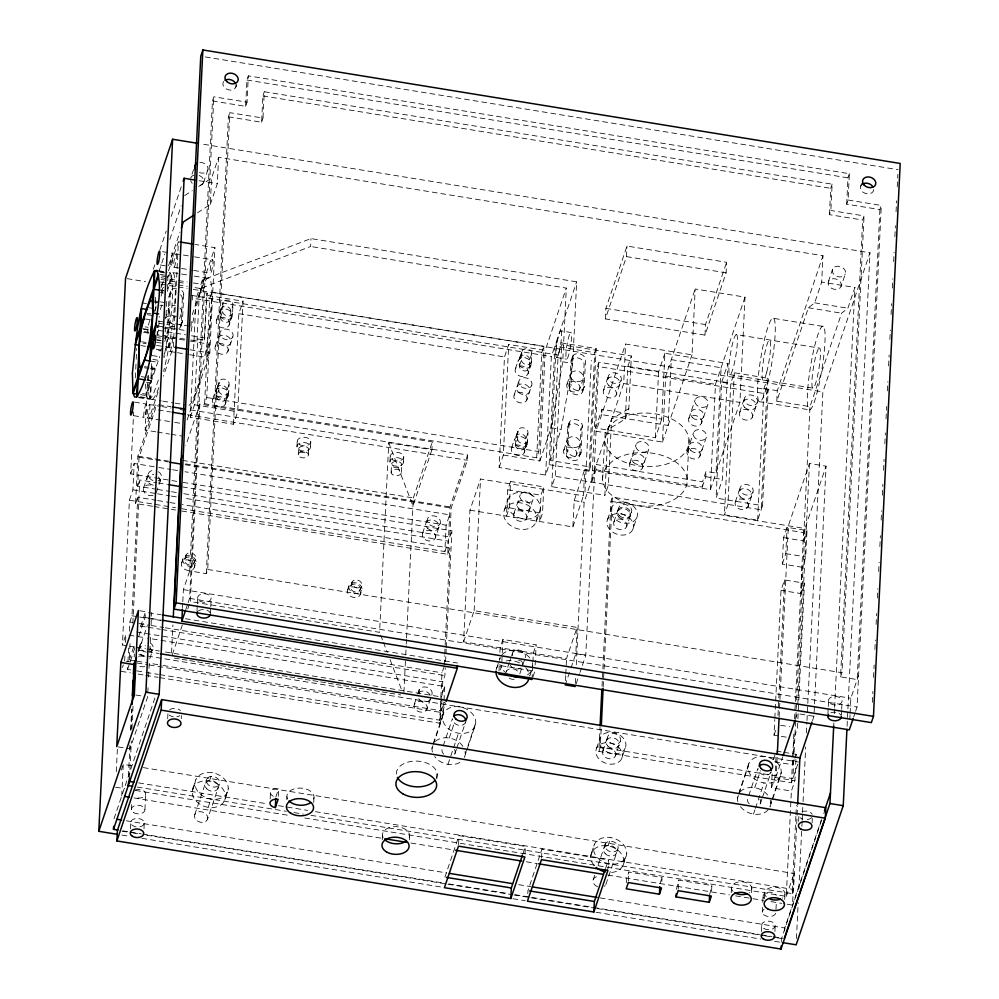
<?xml version="1.0" encoding="UTF-8"?>
<svg xmlns="http://www.w3.org/2000/svg" width="999" height="999" viewBox="0 0 999 999"><rect width="100%" height="100%" fill="white"/><g stroke="black" fill="none" stroke-linecap="round" stroke-linejoin="round"><path stroke-width="0.75" stroke-dasharray="5 3.75" d="M145.554 384.078L146.179 394.205L141.746 393.494M116.271 771.74L117.395 748.576M134.715 647.015L122.402 645.004L129.395 500.199L132.917 489.81L134.191 463.486L157.268 467.245M176.835 481.381L130.669 473.863L133.666 411.913M135.315 377.834L136.139 360.801M136.214 359.253L136.738 348.414M124.638 660.951L124.937 654.757M125.537 642.369L125.911 634.627L122.402 645.004M130.657 669.892L127.585 669.392L127.872 663.286M127.947 661.75L128.759 644.929M129.433 631.181L129.87 622.002L131.98 615.771L137.712 497.29L156.156 500.287M152.51 506.268L135.602 503.521L137.887 456.118L155.469 404.208L155.207 409.478L139.048 457.242L137.637 486.201L156.094 489.198M121.728 795.941L123.264 764.347L132.492 765.846M135.389 660.976L129.246 659.977L130.195 640.159M132.83 623.226L139.748 479.97L156.668 482.717M128.434 776.248L130.007 743.731M130.682 729.782L131.656 709.652M134.203 656.992L134.353 653.895M155.832 431.83L145.18 430.094L147.802 375.886M118.232 746.927L130.032 748.85L130.257 744.255M130.919 730.469L131.955 709.015M129.545 778.296L131.344 741.121M131.943 728.733L133.067 705.494M139.023 397.752L149.962 399.001L150.737 383.017L146.304 382.292M146.179 394.205L150.861 380.382L151.786 361.126M140.26 396.79L150.587 398.476L151.436 380.931L159.703 356.493M141.234 376.623L151.561 378.296L152.173 365.609L153.159 369.218L154.945 368.294L150.524 367.57M155.607 297.29L155.232 305.032L156.219 302.123M130.432 828.783L130.719 822.764M131.356 809.602L131.643 803.858M184.877 339.111L157.155 334.54L157.605 325.237M157.155 334.54L158.566 330.382L159.241 316.446M138.811 636.226L145.155 617.482L145.404 612.212L140.022 628.134M148.052 687.737L147.602 696.927L130.032 748.85M148.564 677.01L149.238 663.224L161.526 665.234M149.825 650.973L150.499 637.187M151.086 624.924L151.673 612.674M164.223 353.097L164.023 357.467L169.056 328.871L157.255 326.948M165.497 326.998L164.922 338.848C172.452 319.543 173.189 298.102 171.89 277.622L167.47 276.898M166.059 315.147L166.783 300.337M167.969 275.736L167.333 288.823L171.603 276.211L170.192 272.64L168.107 272.839M174.138 329.345A6.793 5.195 18.7 0 1 167.757 322.989L169.031 296.666L170.429 292.507A6.793 5.195 18.7 0 1 177.335 288.324M143.993 828.72L144.281 822.701M144.917 809.54L145.679 793.743M167.757 322.989L169.156 318.843L170.429 292.507M178.908 328.559A6.793 5.195 18.7 0 0 181.044 325.15L182.317 298.826L183.716 294.668A6.793 5.195 18.7 0 0 181.955 290.634M181.044 325.15L182.442 321.004L183.716 294.668M167.682 718.718L167.982 712.699A6.793 4.283 2.8 0 0 173.351 716.82M171.553 652.934L172.902 624.949M191.034 326.124L191.259 321.516M192.295 300.012L192.52 295.404M190.871 340.022L197.003 341.021L197.715 338.948L204.345 340.022L206.518 295.267L243.044 301.211L237.7 411.8L233.479 424.25L190.31 417.232L196.041 298.751L199.55 288.361L193.419 287.362M182.517 607.679L182.73 603.159M182.805 601.66L183.391 589.622L191.121 566.783M197.003 341.021L199.55 288.361M190.31 417.232L194.53 404.77L197.715 338.948M204.345 340.022L207.218 293.194L200.574 292.108L200.961 284.203L202.36 280.057L311.001 238.574L576.66 281.818L572.714 363.449L561.088 429.383L550.549 460.527L590.397 467.02L596.116 348.526L556.268 342.045L550.549 460.527M200.574 292.108L201.985 287.949L202.36 280.057M181.244 718.656L181.393 715.646M848.089 200.025L881.305 205.432L879.894 209.59L846.69 204.183L848.089 200.025L849.362 173.701L248.326 75.862L247.053 102.198L213.836 96.791L212.437 100.949L189.71 570.928L206.318 573.638L207.717 569.48L229.807 112.662L263.012 118.069L264.285 91.733L832.13 184.166L830.856 210.489L829.445 214.648L862.661 220.055L864.06 215.896L830.856 210.489M188.137 602.659L189.598 598.376L213.836 96.791M199.85 404.058L190.31 601.535L379.583 632.342L388.748 442.769L431.918 449.787L432.305 441.895L199.85 404.058L185.864 445.367M197.477 212.787L210.302 204.445L211.576 178.109L218.606 157.343L822.976 255.719L821.702 282.055L814.672 302.822L808.403 307.779L776.772 401.236L809.989 406.643L841.62 313.187L847.876 308.216L854.907 287.45L821.702 282.055M204.62 403.758L209.703 298.439L211.813 292.207L543.881 346.266L538.798 451.585L536.688 457.804L204.62 403.758L206.731 397.527L211.813 292.207M210.302 204.445L217.332 183.679L218.606 157.343M197.003 610.963L197.278 605.219M197.34 603.783L197.627 598.039M187.125 420.005L209.815 352.972L214.91 247.652L195.13 244.43M206.318 573.638L228.409 116.808L229.807 112.662M216.683 396.441L217.07 388.536L219.168 382.305A5.095 3.896 18.7 0 1 224.35 379.17A5.095 3.896 18.7 0 1 229.133 383.928L228.759 391.82L226.648 398.052A5.095 3.896 18.7 0 1 221.478 401.198A5.095 3.896 18.7 0 1 216.683 396.441L218.793 390.209L219.168 382.305M220.504 317.445L222.615 311.213L222.989 303.321A5.095 3.896 18.7 0 1 228.159 300.175A5.095 3.896 18.7 0 1 232.954 304.932L230.844 311.164L230.469 319.068A5.095 3.896 18.7 0 1 225.287 322.202A5.095 3.896 18.7 0 1 220.504 317.445L220.879 309.54L223.214 302.322M210.414 613.773L210.689 608.029M210.764 606.593L211.176 597.976M226.648 398.052L227.023 390.159L229.133 383.928M230.245 320.067L232.567 312.837L232.954 304.932M212.437 100.949L245.642 106.344L246.915 80.02L248.326 75.862M233.479 424.25L238.823 313.674L243.044 301.211M228.409 116.808L261.613 122.215L262.887 95.892L264.285 91.733M270.167 798.938L270.454 792.919M278.284 796.265L278.646 788.735A6.793 4.283 2.8 0 0 270.841 791.283A6.793 4.283 2.8 0 0 274.163 796.628M296.965 446.828L297.215 441.558M298.276 454.72L298.539 449.45M201.985 287.949L310.614 246.478L311.001 238.574M286.775 799.749L286.925 796.74M308.441 454.67L308.703 449.413M310.527 446.765L310.776 441.496M313.748 802.634L314.048 796.615M389.947 461.963L390.197 456.693M391.133 472.49L391.508 464.585M382.267 839.809L382.492 835.301M401.298 472.44L401.685 464.535M403.509 461.9L403.758 456.63M403.921 692.332L405.432 661.251M405.731 655.032L406.181 645.716M406.256 644.155L406.481 639.497M406.556 637.936L413.324 497.964L432.305 441.895M409.39 839.684L409.602 835.176M181.718 508.716L444.867 551.548L446.141 525.212L449.65 514.835L184.977 471.753M436.9 778.396L437.112 773.888M159.877 674.65L439.722 720.204L440.759 698.801M440.834 697.277L442.02 672.814L444.13 666.583M181.731 511.026L447.739 554.32L450.037 506.93L467.607 455.02L187.75 409.465M159.628 677.609L439.91 723.226L441.183 696.902L444.705 686.513L147.477 638.136M163.074 665.484L441.383 710.789L442.782 681.817L444.892 675.586L445.267 667.807M183.779 493.706L449.787 537.012L451.186 508.041L467.357 460.277L467.607 455.02M444.205 665.022L444.655 655.669M444.73 654.108L449.85 548.101L182.305 504.545M445.579 661.575L446.178 649.125M446.253 647.564L451.898 530.781L182.805 486.975M439.91 723.226L443.431 712.849L443.956 702.01M444.031 700.449L444.705 686.513M463.598 641.82L474.138 610.676L577.085 627.434L566.533 658.578L463.598 641.82L469.967 510.177L480.507 479.021L583.441 495.779L584.715 469.455L594.68 471.078L585.776 655.381L581.942 666.708M458.541 844.654L458.978 835.626L525.399 846.428L524.962 855.456M474.138 610.676L480.507 479.021M596.116 348.526L594.717 352.684L554.87 346.191L549.138 464.685L545.629 475.062L499.138 467.495L504.483 356.918L508.703 344.455L545.229 350.399L566.308 288.099L310.614 246.478M499.138 467.495L503.346 455.032L508.703 344.455M499.001 671.003L499.45 661.713M499.9 652.422L500.124 647.764L502.934 639.46L536.138 644.867L535.464 658.803M510.576 481.481L507.767 489.797L506.493 516.121L509.303 507.817L510.576 481.481L543.781 486.888L542.507 513.224L539.697 521.528L540.971 495.192L543.781 486.888M500.262 669.942L501.66 665.796L502.934 639.46M515.546 445.079L515.934 437.187L518.031 430.956A5.095 3.896 18.7 0 1 523.214 427.809A5.095 3.896 18.7 0 1 527.996 432.579L527.622 440.472L525.511 446.703A5.095 3.896 18.7 0 1 520.342 449.837A5.095 3.896 18.7 0 1 515.546 445.079L517.657 438.848L518.031 430.956M531.818 353.584L529.707 359.815L529.333 367.707A5.095 3.896 18.7 0 1 524.15 370.854A5.095 3.896 18.7 0 1 519.368 366.096L519.742 358.191L521.853 351.96A5.095 3.896 18.7 0 1 527.022 348.826A5.095 3.896 18.7 0 1 531.818 353.584L531.431 361.488L529.108 368.706M519.368 366.096L521.478 359.865L521.853 351.96M525.511 446.703L525.886 438.798L527.996 432.579M536.688 457.804L541.783 352.485L543.881 346.266M503.346 455.032L539.885 460.989L545.229 350.399M532.055 679.507L533.329 653.171L536.138 644.867M535.164 665.009L535.389 660.351M545.629 475.062L551.348 356.581L554.87 346.191M527.797 893.68L527.934 890.671L541.995 849.138L608.416 859.952L608.054 867.469M551.76 486.675L558.116 355.032L561.638 344.643L631.368 355.994L628.821 408.653L625.312 419.043L608.066 429.495L604.882 495.329L551.76 486.675L555.269 476.298L561.638 344.643M539.885 460.989L551.123 427.759L562.749 361.825L566.308 288.099M541.558 858.166L541.995 849.138M582.342 425.899L580.931 430.057L579.657 456.381A6.793 5.195 18.7 0 1 572.764 460.564A6.793 5.195 18.7 0 1 566.383 454.22L567.644 427.884L569.055 423.738A6.793 5.195 18.7 0 1 575.948 419.555A6.793 5.195 18.7 0 1 582.342 425.899L581.068 452.222L579.37 457.704M569.555 388.399L570.829 362.063A6.793 5.195 18.7 0 1 577.734 357.879A6.793 5.195 18.7 0 1 584.115 364.223L582.842 390.559A6.793 5.195 18.7 0 1 575.948 394.742A6.793 5.195 18.7 0 1 569.555 388.399L570.966 384.24L572.24 357.917A6.793 5.195 18.7 0 1 579.133 353.721A6.793 5.195 18.7 0 1 585.526 360.077L584.253 386.401L582.554 391.883M566.383 454.22L567.782 450.062L569.055 423.738M565.709 675.611L565.259 684.914L570.541 669.33M565.784 674.063L566.533 658.578M469.967 510.177L572.902 526.935L574.175 500.599L584.715 469.455M571.016 667.919L575.811 653.758L577.085 627.434M575.374 683.428L575.824 674.138M576.273 664.847L584.14 502.222L594.68 471.078M584.964 492.082L591.333 360.439M549.138 464.685L588.985 471.166L594.717 352.684M664.897 353.271L658.578 371.965L598.801 362.237L597.402 366.383L591.795 482.242L596.016 469.78L596.266 464.51L702.534 481.805L706.043 471.428L716.008 473.051L721.103 367.732L671.291 359.628L668.106 425.449L601.698 414.635L601.947 409.365L661.725 419.105L664.897 353.271L727.996 363.549L722.389 479.395L716.071 498.089L762.562 505.656L768.156 389.797L721.665 382.23L716.071 498.089M661.725 419.105L655.394 437.787L595.616 428.059L598.801 362.237M594.155 470.741L596.066 431.243L625.586 344.031L692.007 354.845L695.192 289.011L745.004 297.128L739.909 402.447L710.389 489.66L594.155 470.741L623.688 383.529L625.586 344.031M605.382 318.906L605.894 308.366L626.985 246.066L726.598 262.287L726.098 272.814L705.007 335.115L605.382 318.906L626.473 256.606L626.985 246.066M602.385 479.532L603.246 472.589L606.93 466.096L613.199 460.514A42.458 26.773 2.8 0 1 678.159 463.798A42.458 26.773 2.8 0 1 664.697 503.571A42.458 26.773 2.8 0 1 604.407 486.476L602.385 479.532L605.157 433.091L608.841 426.61L615.109 421.016A42.458 26.773 2.8 0 1 680.069 424.313A42.458 26.773 2.8 0 1 666.608 464.073A42.458 26.773 2.8 0 1 606.318 446.978L604.295 440.047M628.821 408.653L611.588 419.118L608.403 484.94L604.882 495.329M797.776 764.123L791.47 782.766L598.863 751.41L600.062 726.56M602.022 686.163L610.963 501.286L612.362 497.127L804.969 528.483L794.068 753.758M598.863 751.41L600.274 747.264L601.173 728.621M603.196 686.675L612.362 497.127M625.312 419.043L627.859 366.383L631.368 355.994M626.523 882.779L626.735 878.271L628.846 872.04L662.05 877.447L661.688 884.964M628.408 881.068L628.846 872.04M655.394 437.787L658.578 371.965M596.066 431.243L662.487 442.058L665.671 376.236L695.192 289.011M687.125 479.158L689.035 439.66M676.398 889.385L678.658 880.144L711.862 885.551L711.425 894.58M678.221 889.172L678.658 880.144M705.007 335.115L705.519 324.588L726.598 262.287M596.016 469.78L702.272 487.075L702.534 481.805M702.272 487.075L705.794 476.698L706.043 471.428M710.389 489.66L715.471 384.34L745.004 297.128M762.562 505.656L757.642 520.192L724.437 514.785L730.793 383.129L734.315 372.752L767.519 378.159L761.151 509.802L555.269 476.298M734.315 372.752L727.946 504.395L724.437 514.785M709.602 894.792L711.862 885.551M731.231 892.756L731.455 888.248M757.642 520.192L763.998 388.536L767.519 378.159M751.573 892.669L751.785 888.161M776.772 401.236L777.284 390.696L822.976 255.719M761.363 931.48L761.663 925.461M762.287 912.299L762.712 903.683M762.774 902.247L763.061 896.503M764.447 898.163L764.66 893.655M783.928 752.347L796.191 754.345L794.917 780.669L791.395 791.058L771.478 787.811L772.227 772.327M786.275 737.15L774.025 735.152L774.774 719.58M774.849 718.019L775.599 702.447M775.674 700.898L781.018 590.334L784.54 579.957L804.457 583.204L798.738 701.535M802.222 567.257L782.292 564.01L783.566 537.674L787.087 527.297L807.005 530.544L805.731 556.868L802.222 567.257L800.948 593.581L781.018 590.334M771.478 787.811L774.987 777.434L776.186 752.647M777.984 715.421L784.54 579.957M782.292 564.01L785.813 553.621L787.087 527.297M777.172 757.267L776.273 775.911L782.642 757.08M779.12 716.87L788.361 525.774L809.452 463.474L826.048 466.183L814.56 703.883M774.924 931.418L775.212 925.399M775.986 909.365L776.335 902.184M781.38 941.533L781.53 938.523L821.827 819.442M784.702 899.575L785.002 893.556M791.47 782.766L793.943 731.493M794.542 719.068L803.558 532.629L826.048 466.183M784.627 930.981L784.777 927.971L821.478 819.542M304.757 817.994L786.3 896.378L791.395 791.058M774.949 754.994L772.751 761.488L792.669 764.722L793.119 755.431M793.194 753.883L793.943 738.398L797.464 728.009L797.839 720.229M783.566 537.674L803.496 540.921L809.989 406.643M793.768 759.964L792.869 778.608L600.274 747.264M797.801 704.283L809.452 463.474M797.914 718.668L798.663 703.096M310.939 815.321L792.132 893.643L795.878 816.208M795.953 814.66L796.403 805.369M143.257 767.607L794.043 873.526L792.507 905.131L783.278 903.62M792.132 893.643L793.531 889.497L797.577 805.856M798.626 821.415L798.913 815.396A6.793 4.283 2.8 0 0 802.609 819.105M829.445 214.648L830.718 188.312L832.13 184.166M796.453 938.585L798.176 902.759M798.863 888.748L801.797 827.996M801.872 826.448L802.097 821.777M802.172 820.216L802.472 813.985M802.547 812.424L802.996 803.084M803.071 801.523L805.706 747.015M806.393 732.991L806.917 722.09M806.992 720.529L807.741 704.957M807.816 703.396L822.876 391.895L869.979 252.759L200.337 143.756M812.487 720.654L813.96 716.308L814.485 705.431M812.1 822.864L812.324 818.343M846.69 204.183L847.964 177.847L849.362 173.701M827.934 713.661L828.208 707.916M828.271 706.48L828.558 700.736M833.703 726.098L833.853 722.989M834.302 713.661L834.527 708.99M834.602 707.429L854.907 287.45M879.894 209.59L857.167 679.57L840.571 676.872L862.661 220.055M840.571 676.872L841.97 672.714L864.06 215.896M841.42 715.034L841.633 710.726M841.695 709.29L842.107 700.674M847.077 726.248L869.979 252.759M849.824 719.33L850.049 714.809M850.124 713.311L850.848 698.264L858.578 675.424M855.606 711.3L857.055 707.017L881.305 205.432M872.339 702.372L872.864 691.458M873.538 677.447L874.15 664.984M874.899 649.412L875.349 640.059M876.098 624.487L876.635 613.586M877.384 598.014L877.834 588.661M878.658 571.528L879.12 562.187M879.869 546.615L880.394 535.714M881.143 520.129L881.605 510.789M882.354 495.217L882.879 484.315M883.553 470.292L884.09 459.39M884.839 443.818L885.364 432.917M886.038 418.893L886.65 406.431M887.399 390.859L887.849 381.518M888.598 365.934L889.135 355.032M889.884 339.46L890.334 330.12M891.083 314.535L891.62 303.634M892.369 288.062L892.819 278.721M893.643 261.588L894.105 252.235M894.854 236.663L895.379 225.762M896.053 211.738L896.59 200.836M897.264 186.825L897.864 174.363M154.833 310.739L156.206 304.982M161.451 348.339L160.827 350.936L156.393 350.212M158.391 379.982L153.247 394.443L150.587 398.476M153.371 269.156L154.857 264.76M159.815 250.1L166.271 231.044M171.229 216.383L182.143 184.128M158.978 271.416L164.897 253.933M169.83 239.36L181.169 205.831M193.619 169.555L190.797 177.859A6.793 5.195 18.7 0 1 194.056 175.162M161.151 287.55L163.624 280.257M168.556 265.684L179.895 232.168M154.708 311.651L156.181 307.28M161.114 292.707L163.586 285.427M168.519 270.854L178.384 241.708L173.289 347.028L163.424 376.173M160.302 309.59L162.25 303.833M203.496 182.68L207.717 170.217M235.839 87.15L236.676 84.653M167.208 291.446L171.89 277.622M169.318 295.342L170.729 291.184M165.172 318.881L168.681 308.504M151.561 378.296L154.945 368.294M147.877 399.188L146.466 395.616L150.737 383.017M164.785 341.483L169.056 328.871M245.642 106.344L247.053 102.198M179.62 318.506L181.381 313.311M145.18 430.094L158.491 390.746M130.669 473.863L134.191 463.486M180.744 326.486L182.155 322.327M192.22 314.685L214.91 247.652M137.637 486.201L139.748 479.97M261.613 122.215L263.012 118.069M135.602 503.521L137.712 497.29M206.518 295.267L207.218 293.194M143.619 487.862L148.539 473.326M156.306 492.682L161.226 478.146M216.508 320.204L219.33 311.9M215.235 346.541L220.167 332.005M229.208 325.025A6.793 5.195 18.7 0 0 221.391 317.245A6.793 5.195 18.7 0 0 217.982 325.574A6.793 5.195 18.7 0 0 229.208 325.025L232.018 316.708A6.793 5.195 18.7 0 0 224.201 308.941A6.793 5.195 18.7 0 0 220.804 317.27A6.793 5.195 18.7 0 0 232.018 316.708M227.934 351.348A6.793 5.195 18.7 0 0 220.117 343.581A6.793 5.195 18.7 0 0 216.708 351.898A6.793 5.195 18.7 0 0 227.934 351.348L232.854 336.813A6.793 5.195 18.7 0 0 225.037 329.046A6.793 5.195 18.7 0 0 221.628 337.362A6.793 5.195 18.7 0 0 232.854 336.813M212.7 399.2L215.509 390.884M122.44 667.444L123.327 664.847M217.282 387.537L219.393 381.306M129.246 659.977L134.628 644.055M127.585 669.392L134.902 647.764M138.849 648.626L140.26 644.48M138.499 651.61L147.29 625.649M226.423 399.051L228.534 392.819M225.399 404.008A6.793 5.195 18.7 0 0 217.57 396.241A6.793 5.195 18.7 0 0 214.173 404.558A6.793 5.195 18.7 0 0 225.399 404.008L228.209 395.704A6.793 5.195 18.7 0 0 220.379 387.924A6.793 5.195 18.7 0 0 216.983 396.253A6.793 5.195 18.7 0 0 228.209 395.704M181.631 562.774L183.029 558.616M149.8 658.628L152.959 649.288M184.615 559.215L186.026 555.069M121.329 770.054L122.777 765.771M194.143 562.824A5.095 3.896 18.7 0 0 188.274 557.005A5.095 3.896 18.7 0 0 185.727 563.249A5.095 3.896 18.7 0 0 194.143 562.824L195.554 558.678A5.095 3.896 18.7 0 0 189.685 552.847A5.095 3.896 18.7 0 0 187.125 559.09A5.095 3.896 18.7 0 0 195.554 558.678M194.33 567.582A6.793 5.195 18.7 0 0 186.501 559.815A6.793 5.195 18.7 0 0 183.104 568.131A6.793 5.195 18.7 0 0 194.33 567.582L195.729 563.436A6.793 5.195 18.7 0 0 187.912 555.656A6.793 5.195 18.7 0 0 184.503 563.985A6.793 5.195 18.7 0 0 195.729 563.436M113.998 818.78L155.694 695.604M185.727 609.79L187.662 604.083M172.328 654.645L182.317 625.137M187.812 608.903L189.31 604.482M192.957 788.186L195.767 779.869M192.233 791.495L195.042 783.191M194.755 814.635L206.706 779.332M209.465 781.031L212.275 772.726M208.192 807.367L211.014 799.063M207.455 819.455A6.793 5.195 18.7 0 0 199.625 811.675A6.793 5.195 18.7 0 0 196.229 820.004A6.793 5.195 18.7 0 0 207.455 819.455L219.405 784.14A6.793 5.195 18.7 0 0 211.576 776.373A6.793 5.195 18.7 0 0 208.179 784.702A6.793 5.195 18.7 0 0 219.405 784.14M225.437 796.902L228.247 788.598M224.7 800.211A16.983 12.975 18.7 0 0 205.145 780.781A16.983 12.975 18.7 0 0 196.641 801.598A16.983 12.975 18.7 0 0 224.7 800.211L227.522 791.907A16.983 12.975 18.7 0 0 207.967 772.477A16.983 12.975 18.7 0 0 199.45 793.293A16.983 12.975 18.7 0 0 227.522 791.907M275.836 797.052L278.646 788.735M347.664 589.797L349.063 585.639M350.649 586.251L352.06 582.092M360.177 589.86A5.095 3.896 18.7 0 0 354.308 584.028A5.095 3.896 18.7 0 0 351.76 590.272A5.095 3.896 18.7 0 0 360.177 589.86L361.588 585.701A5.095 3.896 18.7 0 0 355.719 579.87A5.095 3.896 18.7 0 0 353.159 586.113A5.095 3.896 18.7 0 0 361.588 585.701M360.364 594.605A6.793 5.195 18.7 0 0 352.535 586.838A6.793 5.195 18.7 0 0 349.138 595.167A6.793 5.195 18.7 0 0 360.364 594.605L361.763 590.459A6.793 5.195 18.7 0 0 353.946 582.679A6.793 5.195 18.7 0 0 350.537 591.008A6.793 5.195 18.7 0 0 361.763 590.459M431.918 449.787L412.937 505.856L388.748 442.769M422.552 533.266L427.472 518.731M435.252 538.086A6.793 5.195 18.7 0 0 427.422 530.307A6.793 5.195 18.7 0 0 424.026 538.636A6.793 5.195 18.7 0 0 435.252 538.086L440.172 523.551A6.793 5.195 18.7 0 0 432.342 515.771A6.793 5.195 18.7 0 0 428.946 524.1A6.793 5.195 18.7 0 0 440.172 523.551M444.867 551.548L448.376 541.158L183.704 498.076M449.787 537.012L451.898 530.781M447.739 554.32L449.85 548.101M515.372 368.856L518.194 360.552M519.967 357.192L522.077 350.974M514.098 395.179L519.018 380.644M414.273 704.407L416.471 697.926M417.794 694.03L419.193 689.872M528.071 373.663A6.793 5.195 18.7 0 0 520.254 365.896A6.793 5.195 18.7 0 0 516.845 374.213A6.793 5.195 18.7 0 0 528.071 373.663L530.881 365.359A6.793 5.195 18.7 0 0 523.064 357.592A6.793 5.195 18.7 0 0 519.655 365.909A6.793 5.195 18.7 0 0 530.881 365.359M526.798 400A6.793 5.195 18.7 0 0 518.981 392.22A6.793 5.195 18.7 0 0 515.571 400.549A6.793 5.195 18.7 0 0 526.798 400L531.718 385.464A6.793 5.195 18.7 0 0 523.901 377.684A6.793 5.195 18.7 0 0 520.491 386.014A6.793 5.195 18.7 0 0 531.718 385.464M511.563 447.839L514.373 439.535M516.146 436.188L518.256 429.957M426.973 709.228A6.793 5.195 18.7 0 0 419.155 701.46A6.793 5.195 18.7 0 0 415.746 709.777A6.793 5.195 18.7 0 0 426.973 709.228L431.893 694.692M556.268 342.045L576.66 281.818M504.345 510.027L507.854 499.637M525.287 447.702L527.397 441.471M524.25 452.659A6.793 5.195 18.7 0 0 516.433 444.88A6.793 5.195 18.7 0 0 513.024 453.209A6.793 5.195 18.7 0 0 524.25 452.659L527.072 444.355A6.793 5.195 18.7 0 0 519.243 436.575A6.793 5.195 18.7 0 0 515.846 444.905A6.793 5.195 18.7 0 0 527.072 444.355M441.383 710.789L444.33 702.097M439.722 720.204L445.579 702.896M443.269 714.01L432.729 745.167A16.983 12.975 18.7 0 0 432.405 751.972M432.005 748.476L432.954 745.641M433.441 744.23L442.545 717.332M513.861 513.636L520.192 494.942M571.128 360.739L572.527 356.581M443.206 745.941L452.322 719.043M566.97 384.29L570.491 373.901M449.238 738.011L454.508 722.439M526.56 518.444A6.793 5.195 18.7 0 0 518.743 510.676A6.793 5.195 18.7 0 0 515.334 519.005A6.793 5.195 18.7 0 0 526.56 518.444L532.892 499.762A6.793 5.195 18.7 0 0 525.062 491.983A6.793 5.195 18.7 0 0 521.665 500.312A6.793 5.195 18.7 0 0 532.892 499.762M447.964 764.347L458.516 733.191M454.957 753.583L456.393 749.337M456.868 747.926L465.497 722.439A6.793 5.195 18.7 0 1 458.029 725.112A6.793 5.195 18.7 0 1 452.51 718.955M579.67 389.098A6.793 5.195 18.7 0 0 571.853 381.331A6.793 5.195 18.7 0 0 568.443 389.647A6.793 5.195 18.7 0 0 579.67 389.098L583.191 378.721A6.793 5.195 18.7 0 0 575.362 370.941A6.793 5.195 18.7 0 0 571.965 379.27A6.793 5.195 18.7 0 0 583.191 378.721M567.944 426.561L569.343 422.415M536.088 522.065A16.983 12.975 18.7 0 0 516.533 502.622A16.983 12.975 18.7 0 0 508.029 523.439A16.983 12.975 18.7 0 0 536.088 522.065L539.597 511.675A16.983 12.975 18.7 0 0 520.042 492.245A16.983 12.975 18.7 0 0 511.538 513.061A16.983 12.975 18.7 0 0 539.597 511.675M563.786 450.112L567.307 439.722M465.209 753.883L475.749 722.727M475.024 726.048A16.983 12.975 18.7 0 1 446.953 727.434A16.983 12.975 18.7 0 1 455.469 706.618A16.983 12.975 18.7 0 1 475.024 726.048L464.473 757.192A16.983 12.975 18.7 0 0 465.059 751.548M496.703 668.006L498.901 661.513M499.338 660.214L500.212 657.617A16.983 12.975 18.7 0 0 499.488 660.938M576.485 454.92A6.793 5.195 18.7 0 0 568.668 447.152A6.793 5.195 18.7 0 0 565.259 455.482A6.793 5.195 18.7 0 0 576.485 454.92L580.007 444.543A6.793 5.195 18.7 0 0 572.177 436.763A6.793 5.195 18.7 0 0 568.781 445.092A6.793 5.195 18.7 0 0 580.007 444.543M509.303 662.524L506.231 671.615A6.793 5.195 18.7 0 1 512.837 668.756A6.793 5.195 18.7 0 1 519.055 673.701M511.151 657.08L509.74 661.226A6.793 5.195 18.7 0 1 511.575 659.153M511.613 655.694L512.549 652.921M603.496 390.234L608.416 375.699M595.616 428.059L601.947 409.365M444.917 877.159L458.978 835.626M519.805 673.838L522.44 666.046M522.914 664.66L524.787 659.128M588.985 471.166L590.397 467.02M616.196 395.042A6.793 5.195 18.7 0 0 608.379 387.275A6.793 5.195 18.7 0 0 604.969 395.604A6.793 5.195 18.7 0 0 616.196 395.042L621.116 380.507A6.793 5.195 18.7 0 0 613.299 372.739A6.793 5.195 18.7 0 0 609.889 381.056A6.793 5.195 18.7 0 0 621.116 380.507M572.902 526.935L583.441 495.779M608.066 429.495L611.588 419.118M529.77 676.148L531.967 669.655A16.983 12.975 18.7 0 1 527.385 674.862M532.991 676.735L534.865 671.203L501.66 665.796M607.517 519.542L611.5 507.792M629.757 463.161L636.088 444.468M613.873 521.953L618.793 507.417M642.457 467.982A6.793 5.195 18.7 0 0 634.64 460.202A6.793 5.195 18.7 0 0 631.231 468.531A6.793 5.195 18.7 0 0 642.457 467.982L648.788 449.288A6.793 5.195 18.7 0 0 640.971 441.508A6.793 5.195 18.7 0 0 637.562 449.837A6.793 5.195 18.7 0 0 648.788 449.288M626.56 526.76A6.793 5.195 18.7 0 0 618.743 518.993A6.793 5.195 18.7 0 0 615.347 527.322A6.793 5.195 18.7 0 0 626.56 526.76L631.48 512.225A6.793 5.195 18.7 0 0 623.663 504.458A6.793 5.195 18.7 0 0 620.267 512.787A6.793 5.195 18.7 0 0 631.48 512.225M576.186 683.703L579.545 673.788M580.019 672.377L581.455 668.119M522.976 853.596L525.399 846.428M632.916 529.17A13.586 10.377 18.7 0 0 617.27 513.623A13.586 10.377 18.7 0 0 610.464 530.282A13.586 10.377 18.7 0 0 632.916 529.17L636.887 517.42A13.586 10.377 18.7 0 0 621.253 501.873A13.586 10.377 18.7 0 0 614.447 518.531A13.586 10.377 18.7 0 0 636.887 517.42M662.487 442.058L692.007 354.845M688.823 418.381L695.154 399.687M687.237 451.286L693.556 432.592M701.523 423.189A6.793 5.195 18.7 0 0 693.706 415.422A6.793 5.195 18.7 0 0 690.297 423.738A6.793 5.195 18.7 0 0 701.523 423.189L707.854 404.495A6.793 5.195 18.7 0 0 700.024 396.728A6.793 5.195 18.7 0 0 696.628 405.057A6.793 5.195 18.7 0 0 707.854 404.495M596.44 748.613L599.962 738.236M721.665 382.23L727.996 363.549M699.937 456.106A6.793 5.195 18.7 0 0 692.107 448.326A6.793 5.195 18.7 0 0 688.711 456.655A6.793 5.195 18.7 0 0 699.937 456.106L706.256 437.412A6.793 5.195 18.7 0 0 698.438 429.632A6.793 5.195 18.7 0 0 695.029 437.962A6.793 5.195 18.7 0 0 706.256 437.412M602.797 751.023L607.717 736.488M615.496 755.831A6.793 5.195 18.7 0 0 607.667 748.064A6.793 5.195 18.7 0 0 604.27 756.393A6.793 5.195 18.7 0 0 615.496 755.831L620.416 741.295A6.793 5.195 18.7 0 0 612.587 733.528A6.793 5.195 18.7 0 0 609.19 741.845A6.793 5.195 18.7 0 0 620.416 741.295M621.84 758.241A13.586 10.377 18.7 0 0 606.193 742.694A13.586 10.377 18.7 0 0 599.388 759.352A13.586 10.377 18.7 0 0 621.84 758.241L625.349 747.864A13.586 10.377 18.7 0 0 609.715 732.317A13.586 10.377 18.7 0 0 602.909 748.963A13.586 10.377 18.7 0 0 625.349 747.864M739.647 412.4L744.567 397.852M591.445 853.046L594.255 844.742M590.709 856.355L593.518 848.051M593.231 879.495L594.667 875.249M598.026 865.334L605.182 844.192M752.347 417.207A6.793 5.195 18.7 0 0 744.53 409.44A6.793 5.195 18.7 0 0 741.121 417.757A6.793 5.195 18.7 0 0 752.347 417.207L757.267 402.672A6.793 5.195 18.7 0 0 749.45 394.892A6.793 5.195 18.7 0 0 746.041 403.221A6.793 5.195 18.7 0 0 757.267 402.672M607.954 845.891L610.764 837.587M605.506 868.543L608.416 859.952M768.156 389.797L766.757 393.956L597.402 366.383M607.142 870.841L609.49 863.923M617.882 849.013A6.793 5.195 18.7 0 1 606.655 849.562A6.793 5.195 18.7 0 1 610.064 841.233A6.793 5.195 18.7 0 1 617.882 849.013L605.931 884.315A6.793 5.195 18.7 0 0 606.068 881.58M735.326 501.91L740.247 487.375M623.913 861.762L626.735 853.458M623.189 865.084L625.998 856.767A16.983 12.975 18.7 0 0 606.443 837.337A16.983 12.975 18.7 0 0 597.939 858.153A16.983 12.975 18.7 0 0 625.998 856.767M748.026 506.73A6.793 5.195 18.7 0 0 740.197 498.951A6.793 5.195 18.7 0 0 736.8 507.28A6.793 5.195 18.7 0 0 748.026 506.73L752.946 492.195A6.793 5.195 18.7 0 0 745.117 484.415A6.793 5.195 18.7 0 0 741.72 492.744A6.793 5.195 18.7 0 0 752.946 492.195M828.371 281.643L832.592 269.181M860.713 186.114L861.55 183.616M841.071 286.451A6.793 5.195 18.7 0 0 833.253 278.684A6.793 5.195 18.7 0 0 829.844 287A6.793 5.195 18.7 0 0 841.071 286.451L845.291 273.988A6.793 5.195 18.7 0 0 837.474 266.221A6.793 5.195 18.7 0 0 834.065 274.55A6.793 5.195 18.7 0 0 845.291 273.988M659.939 883.665L662.05 877.447M803.496 540.921L807.005 530.544M800.948 593.581L804.457 583.204M748.775 763.736L738.236 794.892A16.983 12.975 18.7 0 0 737.899 801.71M737.499 798.201L738.461 795.379M738.935 793.955L748.051 767.057M748.713 795.666L757.816 768.768M754.745 787.736L760.489 770.753M774.025 735.152L776.66 727.359M753.471 814.073L754.907 809.827M755.381 808.403L764.01 782.916M760.451 803.308L761.9 799.063M762.374 797.652L771.003 772.165A6.793 5.195 18.7 0 1 763.536 774.837A6.793 5.195 18.7 0 1 758.004 768.681M795.391 719.405L797.352 713.611L813.96 716.308M770.716 803.608L771.665 800.773M772.152 799.362L781.255 772.464M780.519 775.773A16.983 12.975 18.7 0 1 752.459 777.16A16.983 12.975 18.7 0 1 760.963 756.343A16.983 12.975 18.7 0 1 780.519 775.773L769.979 806.93A16.983 12.975 18.7 0 0 770.304 800.112M792.669 764.722L794.43 759.54M794.867 758.241L796.191 754.345M786.3 896.378L794.043 873.526M853.67 717.007L855.119 712.724M823.813 813.573L825.311 809.153M161.451 285.889L163.699 280.22M184.628 195.642L192.332 190.634M198.751 186.451L211.576 178.109M205.357 56.931L898.089 169.693M246.915 80.02L847.964 177.847M262.887 95.892L830.718 188.312M199.226 180.732L217.332 183.679M626.473 256.606L726.098 272.814M814.672 302.822L847.876 308.216M808.403 307.779L841.62 313.187M773.726 318.381A42.458 5.844 -80.8 0 1 767.132 385.077A42.458 5.844 -80.8 0 1 758.316 376.561A42.458 5.844 -80.8 0 1 773.726 318.381L823.538 326.486A42.458 5.844 -80.8 0 1 816.932 393.194A42.458 5.844 -80.8 0 1 808.129 384.665A42.458 5.844 -80.8 0 1 823.538 326.486M605.894 308.366L705.519 324.588M736.7 334.615A20.38 2.797 -80.8 0 1 733.541 366.633A20.38 2.797 -80.8 0 1 729.307 362.55A20.38 2.797 -80.8 0 1 736.7 334.615L819.717 348.139A20.38 2.797 -80.8 0 1 816.558 380.144A20.38 2.797 -80.8 0 1 812.324 376.061A20.38 2.797 -80.8 0 1 819.717 348.139M162.587 251.661L172.914 253.346A6.793 0.937 -80.8 0 1 171.865 264.011A6.793 0.937 -80.8 0 1 170.454 262.65A6.793 0.937 -80.8 0 1 172.914 253.346M176.236 253.883A6.793 0.937 -80.8 0 1 175.187 264.56A6.793 0.937 -80.8 0 1 173.776 263.187A6.793 0.937 -80.8 0 1 176.236 253.883L192.982 256.606M194.505 256.855L212.762 259.827A6.793 0.937 -80.8 0 1 211.713 270.504A6.793 0.937 -80.8 0 1 210.302 269.143A6.793 0.937 -80.8 0 1 212.762 259.827M160.24 264.985L167.62 266.184M173.888 267.208L179.982 268.194M181.493 268.444L192.158 270.18M193.669 270.429L210.414 273.152M561.126 330.881A13.586 1.873 -80.8 0 1 559.015 352.235A13.586 1.873 -80.8 0 1 556.193 349.5A13.586 1.873 -80.8 0 1 561.126 330.881L571.091 332.505A13.586 1.873 -80.8 0 1 568.98 353.846A13.586 1.873 -80.8 0 1 566.158 351.124A13.586 1.873 -80.8 0 1 571.091 332.505M172.939 272.627L188.149 275.1M194.243 276.086L209.465 278.571M158.379 270.717L167.233 272.165M159.253 271.391L165.16 272.352M160.102 272.153L164.535 272.877M159.803 274.288L167.17 275.487M168.656 275.724L171.603 276.211M161.563 275.936L165.984 276.661M161.114 277.722L187.163 281.968M193.294 282.967L200.961 284.203M161.076 279.445L186.95 283.654M159.703 281.88L176.561 284.615M178.097 284.865L187.288 286.363M729.657 374.588L812.674 388.099M127.073 278.634L145.542 281.643M160.939 284.141L187.113 288.411M193.269 289.41L822.876 391.895M160.727 289.935L163.686 290.409M161.301 290.484L164.261 290.971M191.059 295.279L558.116 355.032M627.859 366.383L730.793 383.129M763.998 388.536L777.284 390.696M160.602 292.57L163.549 293.044M196.041 298.751L551.348 356.581M556.431 357.53L566.396 359.153M665.671 376.236L715.471 384.34M562.749 361.825L572.714 363.449M238.823 313.674L504.483 356.918M154.57 300.936L159.003 301.648M160.477 301.885L164.91 302.61M154.258 302.098L158.691 302.822M759.053 401.635L808.865 409.74M159.99 305.257L162.937 305.744M141.958 302.872L146.378 303.596M623.688 383.529L739.909 402.447M148.501 307.667L155.881 308.866M146.666 313.162L151.099 313.886M147.29 314.697L151.723 315.422M145.429 318.981L150.424 319.792M158.304 321.079L188.749 326.036M159.266 323.326L165.172 324.288M166.646 324.525L169.605 325.012M157.879 326.011L163.961 326.998M165.484 327.247L177.66 329.233M179.183 329.483L186.801 330.719M145.13 326.835L148.077 327.31M158.566 330.382L185.552 334.777M191.558 335.751L205.057 337.949M142.944 328.671L148.851 329.633M143.519 329.22L147.952 329.945M144.293 331.543L148.726 332.267M143.569 332.33L148.102 333.067M157.03 335.676L168.843 337.6A6.793 0.937 -80.8 0 1 167.782 348.276A6.793 0.937 -80.8 0 1 166.371 346.903A6.793 0.937 -80.8 0 1 168.843 337.6M172.165 338.137A6.793 0.937 -80.8 0 1 171.104 348.813A6.793 0.937 -80.8 0 1 169.693 347.452A6.793 0.937 -80.8 0 1 172.165 338.137L184.34 340.122M190.422 341.109L208.691 344.081A6.793 0.937 -80.8 0 1 207.63 354.757A6.793 0.937 -80.8 0 1 206.231 353.396A6.793 0.937 -80.8 0 1 208.691 344.081M157.542 337.637L160.489 338.124M156.831 339.722L161.264 340.434M157.417 340.272L160.364 340.759M156.706 342.357L161.139 343.069M141.633 341.758L146.054 342.482M190.035 349.75L209.815 352.972M143.082 343.194L146.091 343.693M156.656 345.404L173.264 348.114M141.084 345.617L145.517 346.341M156.169 349.238L163.549 350.437M169.818 351.461L175.899 352.447M177.422 352.697L188.074 354.433M189.598 354.682L206.343 357.405M152.21 355.544L159.59 356.743M152.909 359.415L160.29 360.614M150.387 361.039L157.767 362.25M551.123 427.759L561.088 429.383M144.618 366.608L149.051 367.332M144.306 367.769L148.739 368.494M150.212 368.731L153.159 369.218M147.902 379.895L150.861 380.382M147.003 380.207L151.436 380.931M705.794 476.698L722.389 479.395M206.731 397.527L538.798 451.585M140.559 394.655L146.466 395.616M194.53 404.77L237.7 411.8M138.149 397.078L149.962 399.001M150.624 399.175L161.276 400.911M162.8 401.148L173.451 402.884M174.975 403.134L185.627 404.87M158.541 404.707L170.841 406.705M134.54 402.135L146.353 404.046A6.793 0.937 -80.8 0 1 145.292 414.722A6.793 0.937 -80.8 0 1 143.881 413.361A6.793 0.937 -80.8 0 1 146.353 404.046M149.675 404.595A6.793 0.937 -80.8 0 1 148.614 415.259A6.793 0.937 -80.8 0 1 147.203 413.898A6.793 0.937 -80.8 0 1 149.675 404.595L160.327 406.331M161.85 406.568L170.979 408.067M180.107 409.553L184.678 410.289M158.279 409.977L170.592 411.975M187.5 414.735L467.357 460.277M133.666 415.696L144.006 417.37M147.328 417.919L173.202 422.127M174.713 422.377L180.807 423.364M610.963 501.286L803.558 532.629M157.355 432.067L169.53 434.053M171.054 434.303L181.706 436.039M507.767 489.797L540.971 495.192M574.175 500.599L584.14 502.222M509.303 507.817L542.507 513.224M785.813 553.621L805.731 556.868M182.417 460.377L413.324 497.964M137.887 456.118L168.644 461.126M185.564 463.886L450.037 506.93M139.048 457.242L154.42 459.74M155.956 459.99L168.257 461.988M185.177 464.747L451.186 508.041M158.816 467.495L171.116 469.493M172.665 469.742L178.821 470.741M182.992 482.38L446.141 525.212M158.204 482.967L167.432 484.478M157.63 489.448L169.93 491.458M171.466 491.708L177.622 492.707M132.917 489.81L155.994 493.568M157.542 493.818L169.855 495.829M171.391 496.078L177.547 497.077M157.705 500.536L168.456 502.297M170.005 502.547L180.769 504.295M129.395 500.199L175.562 507.704M154.058 506.518L175.574 510.027M207.717 569.48L841.97 672.714M183.391 589.622L850.848 698.264M575.811 653.758L585.776 655.381M189.598 598.376L857.055 707.017M139.872 610.751L147.253 611.95M148.489 612.712L160.789 614.71M185.389 618.718L457.554 663.024M145.155 617.482L149.763 618.231M151.299 618.481L160.527 619.979M131.98 615.771L138.137 616.77M139.673 617.02L161.201 620.529M780.594 725.274L789.797 726.76M129.87 622.002L132.942 622.502M139.098 623.501L149.862 625.262M151.398 625.511L163.699 627.509M165.235 627.759L442.02 672.814M140.434 626.036L146.591 627.035M148.127 627.285L160.427 629.283M161.963 629.545L444.892 675.586M136.788 632.017L442.782 681.817M128.996 635.127L145.941 637.886M776.26 751.098L782.392 752.097M136.264 647.265L145.504 648.776M147.04 649.025L159.365 651.023M165.522 652.022L441.183 696.902M138.836 650.237L158.816 653.496M174.4 658.104L180.557 659.103M182.105 659.352L188.262 660.351M189.798 660.601L195.954 661.613M197.49 661.862L203.659 662.861M205.195 663.111L211.351 664.11M212.887 664.36L219.043 665.371M220.592 665.621L226.748 666.62M228.284 666.87L234.44 667.869M235.976 668.119L242.133 669.13M243.681 669.38L249.837 670.379M251.373 670.629L257.53 671.628M259.066 671.877L265.235 672.889M266.77 673.139L272.927 674.138M274.463 674.387L280.619 675.386M282.168 675.636L288.324 676.648M289.86 676.897L296.016 677.896M297.552 678.146L303.708 679.145M305.257 679.395L311.413 680.406M312.949 680.656L319.106 681.655M320.642 681.905L326.81 682.904M328.346 683.154L334.503 684.165M336.039 684.415L342.195 685.414M343.743 685.664L349.9 686.663M351.436 686.912L357.592 687.924M359.128 688.174L365.284 689.173M366.833 689.422L372.989 690.421M374.525 690.671L380.681 691.683M382.217 691.932L388.386 692.931M389.922 693.181L400.699 694.929M138.973 654.645L798.488 762M136.925 661.226L147.69 662.974M126.186 661.201L130.807 661.962M136.963 662.961L147.74 664.722M149.288 664.972L443.431 712.849M136.801 670.891L144.493 672.152M146.029 672.402L158.329 674.4M774.987 777.434L794.917 780.669M121.129 671.34L130.37 672.839M138.062 674.1L144.231 675.099M145.767 675.349L158.092 677.359M135.802 695.004L144.655 696.453M138.624 782.891L267.757 803.908M278.521 805.669L307.729 810.414M315.422 811.675L793.531 889.497M137.213 787.05L286.338 811.313M294.031 812.574L303.246 814.073M115.522 787.187L124.763 788.698M135.527 790.446L290.909 815.733M134.041 797.951L383.279 838.511M410.964 843.019L454.046 850.037M526.348 861.8L537.125 863.561M607.892 875.074L729.432 894.854M735.589 895.866L763.273 900.374M770.966 901.622L781.742 903.371M126.311 820.791L446.316 872.876M518.618 884.652L530.931 886.65M600.162 897.914L784.777 927.971M122.715 830.818L128.871 831.817M130.407 832.067L141.184 833.828M142.72 834.078L442.719 882.904M448.876 883.915L508.878 893.68M515.034 894.679L591.957 907.204M593.493 907.454L759.652 934.49M761.188 934.752L771.965 936.5M773.501 936.75L782.729 938.248M122.003 831.168L131.219 832.666M132.755 832.916L140.447 834.165M146.591 835.164L446.378 883.965M447.914 884.215L512.487 894.729M514.023 894.979L529.395 897.477M530.931 897.726L595.504 908.241M597.04 908.491L763.074 935.514M764.61 935.763L775.374 937.512M776.91 937.761L781.53 938.523M121.89 835.064L128.047 836.076M141.908 838.323L443.631 887.437M512.899 898.713L525.212 900.723M596.028 912.249L760.739 939.06M774.6 941.308L780.756 942.307M380.681 635.202L382.879 640.946M383.429 642.382L387.275 652.409M390.035 659.59L402.122 691.133M235.964 84.428A6.793 5.195 18.7 0 1 228.371 89.823A6.793 5.195 18.7 0 1 223.863 81.169M873.7 189.598A6.793 5.195 18.7 0 1 865.097 193.331A6.793 5.195 18.7 0 1 861.438 184.952M198.589 610.789A6.793 4.283 2.8 0 1 210.09 612.662M830.868 712.799A6.793 4.283 2.8 0 1 837.649 712.774M839.11 713.448A6.793 4.283 2.8 0 1 841.021 715.359M454.483 749.487A6.793 5.195 18.7 0 1 453.121 755.669M443.731 754.145A6.793 5.195 18.7 0 1 442.982 747.614M759.989 799.212A6.793 5.195 18.7 0 1 758.628 805.394M749.225 803.87A6.793 5.195 18.7 0 1 749.587 796.415M459.89 762.399A16.983 12.975 18.7 0 1 434.64 756.518M435.364 741.42A16.983 12.975 18.7 0 1 463.299 746.94M768.169 809.827A16.983 12.975 18.7 0 1 740.134 806.243M740.047 791.982A16.983 12.975 18.7 0 1 768.805 796.665M594.193 865.459A16.983 12.975 18.7 0 1 599.138 846.44A16.983 12.975 18.7 0 1 622.814 856.33A16.983 12.975 18.7 0 1 611.001 872.477M605.207 885.476A6.793 5.195 18.7 0 1 604.095 886.388M597.614 886.712A6.793 5.195 18.7 0 1 593.031 880.144A6.793 5.195 18.7 0 1 599.837 876.635M496.091 670.179A16.983 12.975 18.7 0 1 498.513 665.097M506.131 660.951A16.983 12.975 18.7 0 1 520.179 663.236M525.699 667.632A16.983 12.975 18.7 0 1 529.17 675.574M514.048 679.382A6.793 5.195 18.7 0 1 509.04 678.046M507.242 673.688A16.983 12.975 18.7 0 1 499.887 664.435M502.035 654.72A16.983 12.975 18.7 0 1 530.057 658.304M532.292 662.837A16.983 12.975 18.7 0 1 532.692 666.345M520.604 668.131A6.793 5.195 18.7 0 1 510.214 665.334M520.966 660.676A6.793 5.195 18.7 0 1 522.727 664.722M179.907 307.954A6.793 5.195 18.7 0 1 179.545 315.397M176.511 316.271A6.793 5.195 18.7 0 1 168.419 310.527A6.793 5.195 18.7 0 1 175.287 305.644M174.625 326.398A6.793 5.195 18.7 0 1 166.646 324.25M165.896 317.719A6.793 5.195 18.7 0 1 175.062 317.27M158.354 476.935A6.793 5.195 18.7 0 1 157.992 484.378M153.222 485.152A6.793 5.195 18.7 0 1 146.841 478.808A6.793 5.195 18.7 0 1 153.734 474.625M150.075 648.076A6.793 5.195 18.7 0 1 149.713 655.519M144.942 656.306A6.793 5.195 18.7 0 1 138.724 651.348M138.561 649.949A6.793 5.195 18.7 0 1 145.454 645.766M430.494 698.85A6.793 5.195 18.7 0 1 424.75 701.798A6.793 5.195 18.7 0 1 418.256 698.139M418.519 692.869A6.793 5.195 18.7 0 1 425.262 691.358A6.793 5.195 18.7 0 1 430.619 696.116M153.059 495.379A6.793 5.195 18.7 0 1 143.319 489.198A6.793 5.195 18.7 0 1 153.509 486.251M144.793 666.52A6.793 5.195 18.7 0 1 138.149 665.434M138.586 656.318A6.793 5.195 18.7 0 1 145.23 657.392M775.711 913.348A6.793 4.283 2.8 0 1 765.996 915.996A6.793 4.283 2.8 0 1 764.023 909.252M764.148 898.638A6.793 4.283 2.8 0 1 766.907 892.519A6.793 4.283 2.8 0 1 776.285 895.329M135.202 790.072A6.793 4.283 2.8 0 1 144.256 791.283A6.793 4.283 2.8 0 1 143.544 797.04A6.793 4.283 2.8 0 1 134.365 796.827M199.9 162.437A6.793 5.195 18.7 0 1 208.004 168.893A6.793 5.195 18.7 0 1 199.4 172.615M199.113 175.462A6.793 5.195 18.7 0 1 203.796 181.343A6.793 5.195 18.7 0 1 198.626 185.639M192.27 183.229A6.793 5.195 18.7 0 1 190.672 180.582M148.639 332.617A6.793 0.937 -80.8 0 1 147.952 329.108A6.793 0.937 -80.8 0 1 149.862 320.292M179.808 715.684A6.793 4.283 2.8 0 1 176.86 716.807M169.705 709.665A6.793 4.283 2.8 0 1 180.444 710.501M136.101 826.885A6.793 4.283 2.8 0 1 131.743 820.304A6.793 4.283 2.8 0 1 142.845 820.241A6.793 4.283 2.8 0 1 139.61 826.872M811.737 817.494A6.793 4.283 2.8 0 1 806.056 819.655M801.985 811.663A6.793 4.283 2.8 0 1 812.15 814.222M287.575 798.963A13.586 8.566 2.8 0 1 301.536 788.161A13.586 8.566 2.8 0 1 312.587 800.911M733.091 891.458A10.19 6.431 2.8 0 1 735.351 882.954A10.19 6.431 2.8 0 1 749.063 884.028A10.19 6.431 2.8 0 1 749.2 892.719M766.295 896.865A10.19 6.431 2.8 0 1 768.556 888.361A10.19 6.431 2.8 0 1 782.267 889.435A10.19 6.431 2.8 0 1 782.404 898.126M396.441 774.063A20.38 12.85 2.8 0 1 421.004 761.513A20.38 12.85 2.8 0 1 434.94 780.331M383.141 837.524A13.586 8.566 2.8 0 1 397.103 826.722A13.586 8.566 2.8 0 1 408.141 839.472M150.15 642.856A6.793 5.195 18.7 0 1 149.713 651.985M146.353 652.147A6.793 5.195 18.7 0 1 139.985 646.49A6.793 5.195 18.7 0 1 145.13 641.52M158.429 471.715A6.793 5.195 18.7 0 1 157.979 480.844M152.922 480.544A6.793 5.195 18.7 0 1 148.327 473.976A6.793 5.195 18.7 0 1 155.132 470.467M419.667 693.98A6.793 5.195 18.7 0 1 425.799 687.012A6.793 5.195 18.7 0 1 431.168 695.853M581.068 452.222A6.793 5.195 18.7 0 1 574.175 456.418A6.793 5.195 18.7 0 1 567.782 450.062M182.442 321.004A6.793 5.195 18.7 0 1 178.908 325.025M173.838 324.725A6.793 5.195 18.7 0 1 169.156 318.843M169.031 296.666A6.793 5.195 18.7 0 1 175.924 292.482M180.544 294.78A6.793 5.195 18.7 0 1 182.317 298.826M584.253 386.401A6.793 5.195 18.7 0 1 577.347 390.584A6.793 5.195 18.7 0 1 570.966 384.24M567.644 427.884A6.793 5.195 18.7 0 1 574.55 423.701A6.793 5.195 18.7 0 1 580.931 430.057M527.622 440.472A5.095 3.896 18.7 0 1 522.44 443.606A5.095 3.896 18.7 0 1 517.657 438.848M228.759 391.82A5.095 3.896 18.7 0 1 223.589 394.967A5.095 3.896 18.7 0 1 218.793 390.209M531.431 361.488A5.095 3.896 18.7 0 1 526.261 364.623A5.095 3.896 18.7 0 1 521.478 359.865M232.567 312.837A5.095 3.896 18.7 0 1 227.397 315.971A5.095 3.896 18.7 0 1 222.615 311.213M519.742 358.191A5.095 3.896 18.7 0 1 524.925 355.057A5.095 3.896 18.7 0 1 529.707 359.815M515.934 437.187A5.095 3.896 18.7 0 1 521.103 434.041A5.095 3.896 18.7 0 1 525.886 438.798M217.07 388.536A5.095 3.896 18.7 0 1 222.24 385.402A5.095 3.896 18.7 0 1 227.023 390.159M220.879 309.54A5.095 3.896 18.7 0 1 226.061 306.406A5.095 3.896 18.7 0 1 230.844 311.164M167.57 277.36A64.535 8.879 -80.8 0 1 175.2 295.155A64.535 8.879 -80.8 0 1 163.599 371.303M158.779 387.587A64.535 8.879 -80.8 0 1 148.426 375.349M161.101 296.154A64.535 8.879 -80.8 0 1 163.761 287.175M191.109 331.381A64.535 8.879 -80.8 0 1 209.703 278.833A64.535 8.879 -80.8 0 1 205.869 350.312A64.535 8.879 -80.8 0 1 187.15 405.119M520.379 660.701A6.793 5.195 18.7 0 1 518.643 660.601M512.425 655.644A6.793 5.195 18.7 0 1 519.155 650.062A6.793 5.195 18.7 0 1 525.249 657.742M399.612 470.167L398.526 469.667A5.095 3.209 2.8 0 0 391.121 472.202A5.095 3.209 2.8 0 0 398.214 475.474A5.095 3.209 2.8 0 0 399.612 470.167M199.862 601.061A6.793 4.283 2.8 0 0 211.039 599.088A6.793 4.283 2.8 0 0 202.298 593.868A6.793 4.283 2.8 0 0 199.862 601.061M830.793 703.758A6.793 4.283 2.8 0 0 841.97 701.785A6.793 4.283 2.8 0 0 833.228 696.565A6.793 4.283 2.8 0 0 830.793 703.758M206.768 788.848A6.793 5.195 18.7 0 0 217.994 788.298A6.793 5.195 18.7 0 0 210.177 780.531A6.793 5.195 18.7 0 0 206.768 788.848M605.257 853.708A6.793 5.195 18.7 0 0 616.47 853.158A6.793 5.195 18.7 0 0 608.653 845.391A6.793 5.195 18.7 0 0 605.257 853.708M607.779 746.003A6.793 5.195 18.7 0 0 619.005 745.454A6.793 5.195 18.7 0 0 611.188 737.674A6.793 5.195 18.7 0 0 607.779 746.003M619.318 515.571A6.793 5.195 18.7 0 0 630.544 515.009A6.793 5.195 18.7 0 0 622.727 507.242A6.793 5.195 18.7 0 0 619.318 515.571M518.856 508.616A6.793 5.195 18.7 0 0 530.082 508.066A6.793 5.195 18.7 0 0 522.252 500.287A6.793 5.195 18.7 0 0 518.856 508.616M740.309 496.903A6.793 5.195 18.7 0 0 751.535 496.341A6.793 5.195 18.7 0 0 743.718 488.573A6.793 5.195 18.7 0 0 740.309 496.903M744.642 407.38A6.793 5.195 18.7 0 0 755.868 406.83A6.793 5.195 18.7 0 0 748.039 399.051A6.793 5.195 18.7 0 0 744.642 407.38M608.491 385.214A6.793 5.195 18.7 0 0 619.717 384.665A6.793 5.195 18.7 0 0 611.888 376.885A6.793 5.195 18.7 0 0 608.491 385.214M427.535 528.259A6.793 5.195 18.7 0 0 438.761 527.697A6.793 5.195 18.7 0 0 430.944 519.93A6.793 5.195 18.7 0 0 427.535 528.259M133.604 812.624A6.793 4.283 2.8 0 0 144.78 810.651A6.793 4.283 2.8 0 0 136.039 805.431A6.793 4.283 2.8 0 0 133.604 812.624M763.898 928.483A6.793 4.283 2.8 0 0 775.074 926.51A6.793 4.283 2.8 0 0 766.333 921.29A6.793 4.283 2.8 0 0 763.898 928.483M392.445 459.727A6.793 4.283 2.8 0 0 403.621 457.742A6.793 4.283 2.8 0 0 394.88 452.522A6.793 4.283 2.8 0 0 392.445 459.727M299.463 444.592A6.793 4.283 2.8 0 0 310.639 442.607A6.793 4.283 2.8 0 0 301.898 437.387A6.793 4.283 2.8 0 0 299.463 444.592M392.182 464.985A6.793 4.283 2.8 0 0 403.371 463.012A6.793 4.283 2.8 0 0 394.617 457.792A6.793 4.283 2.8 0 0 392.182 464.985M299.2 449.85A6.793 4.283 2.8 0 0 310.389 447.877A6.793 4.283 2.8 0 0 301.636 442.657A6.793 4.283 2.8 0 0 299.2 449.85M219.53 343.594A6.793 5.195 18.7 0 0 230.757 343.044A6.793 5.195 18.7 0 0 222.927 335.264A6.793 5.195 18.7 0 0 219.53 343.594M518.394 392.245A6.793 5.195 18.7 0 0 529.607 391.695A6.793 5.195 18.7 0 0 521.79 383.916A6.793 5.195 18.7 0 0 518.394 392.245M692.407 417.507A6.793 5.195 18.7 0 0 703.633 416.958A6.793 5.195 18.7 0 0 695.804 409.19A6.793 5.195 18.7 0 0 692.407 417.507M690.809 450.424A6.793 5.195 18.7 0 0 702.035 449.875A6.793 5.195 18.7 0 0 694.218 442.095A6.793 5.195 18.7 0 0 690.809 450.424M633.341 462.3A6.793 5.195 18.7 0 0 644.567 461.75A6.793 5.195 18.7 0 0 636.75 453.971A6.793 5.195 18.7 0 0 633.341 462.3M766.745 372.04A20.38 2.797 -80.8 0 0 769.917 340.022A20.38 2.797 -80.8 0 0 762.512 367.957A20.38 2.797 -80.8 0 0 766.745 372.04M393.194 466.858A5.095 3.209 2.8 0 0 401.573 465.372A5.095 3.209 2.8 0 0 395.017 461.463A5.095 3.209 2.8 0 0 393.194 466.858M300.212 451.723A5.095 3.209 2.8 0 0 308.604 450.237A5.095 3.209 2.8 0 0 302.035 446.328A5.095 3.209 2.8 0 0 300.212 451.723M299.962 456.993A5.095 3.209 2.8 0 0 308.341 455.507A5.095 3.209 2.8 0 0 301.785 451.598A5.095 3.209 2.8 0 0 299.962 456.993M618.856 516.933A6.793 5.195 18.7 0 0 630.082 516.383A6.793 5.195 18.7 0 0 622.252 508.603A6.793 5.195 18.7 0 0 618.856 516.933"/><path stroke-width="1.5" d="M152.785 312.987L152.472 302.597L151.623 300.449L150.374 300.562C141.508 320.904 137.038 345.03 139.885 367.058L141.134 366.933C149.613 350.487 150.886 331.156 152.785 312.987L158.679 313.948M117.27 834.315L98.801 831.305L125.537 278.384L172.627 139.248L197.253 143.257M120.829 662.424L116.746 746.69L134.328 694.767L138.399 610.514L120.829 662.424L134.103 664.597L136.551 657.379M118.107 830.069L113.486 829.32L113.636 826.31M136.676 396.828L137.45 380.844L133.179 393.456L137.612 394.18M140.772 312.2L139.997 328.184L135.727 340.796M137.3 396.316L138.149 378.771L150.799 341.396L149.962 358.928M138.898 363.449L138.274 376.136L141.671 366.133M139.96 341.433L140.572 328.746L144.081 318.356M116.871 840.946L117.383 830.419L161.663 699.587L825.811 807.691L825.299 818.218L781.018 949.05L116.871 840.946L161.164 710.114L161.663 699.587M132.33 695.716L133.079 680.219M133.379 674.025L133.903 663.186M132.18 704.42L134.103 664.597M132.605 786.3L127.984 785.539L129.545 778.296M133.441 697.752L135.24 660.589M151.548 326.061L150.936 338.761L147.54 348.763M152.61 304.058L153.222 291.371L149.838 301.373M154.196 271.191L153.346 288.736L140.697 326.111L141.546 308.566L147.452 309.528M150.737 355.294L151.511 339.31L155.769 326.71M158.604 275.449L153.921 289.285L151.636 336.688L156.319 322.852M98.801 831.305L145.891 692.17L172.627 139.248M113.486 829.32L159.178 694.33L184.128 178.272L194.693 179.995M173.277 617.17L180.869 460.127L182.367 455.694M174.013 609.103L200.749 56.181L202.859 49.95L900.199 163.461L873.463 716.383L871.353 722.614L174.013 609.103L176.124 602.872L202.859 49.95M853.183 718.443L849.325 729.857L181.855 621.216L182.442 609.178M275.324 807.579L278.134 799.275A6.793 4.283 2.8 0 0 270.092 802.347A6.793 4.283 2.8 0 0 275.324 807.579L275.761 798.551M446.066 701.46L457.305 668.281L457.43 665.659M510.826 898.501L524.887 856.967L458.466 846.153L444.418 887.686L510.826 898.501L511.338 887.961L522.489 855.032M600.137 724.999L601.873 689.273M601.323 725.511L603.121 688.224M593.843 912.012L607.904 870.479L541.483 859.664L527.435 901.198L593.843 912.012L594.355 901.473L605.019 869.967M659.44 894.205L661.538 887.974L628.334 882.567L626.223 888.798L659.44 894.205L659.802 886.675M676.036 896.902L678.146 890.671L711.35 896.078L709.24 902.309L676.036 896.902L676.186 893.893M709.24 902.309L709.54 896.29M777.322 754.158L779.045 718.418M781.018 949.05L781.156 946.041M797.652 804.307L799.899 757.841L160.364 653.746M784.265 938.498L829.957 803.521L833.703 726.098M782.292 942.556L796.141 944.817L843.243 805.681L846.927 729.357M183.142 181.206L184.128 178.272M158.317 274.051L154.058 286.651L154.833 270.667L157.78 271.154M181.381 227.797L183.354 221.965L193.619 215.285M132.892 392.045L137.575 378.221L139.872 330.819L135.19 344.655L139.61 345.379M181.855 621.216L185.24 611.226M783.129 755.619L794.904 720.853M799.737 758.328L812 722.102M824.475 810.689L830.469 792.981M179.907 241.958L192.083 243.931M153.921 289.285L159.828 290.247M151.511 339.31L154.458 339.797M174.813 347.277L186.988 349.25M144.48 360.077L150.387 361.039M138.149 378.771L145.529 379.97M172.377 406.955L184.678 408.966M172.128 412.225L184.428 414.223M169.793 462.237L180.557 463.998M168.968 484.727L179.733 486.476M176.124 602.872L873.463 716.383M162.325 614.972L182.317 618.219M498.851 674.1L532.055 679.507M565.259 684.914L575.224 686.538M162.063 620.229L457.305 668.281M145.891 692.17L159.178 694.33M829.957 803.521L843.243 805.681M161.164 710.114L825.299 818.218M129.395 781.393L134.003 782.142M124.813 796.44L129.42 797.19M384.815 838.76L406.356 842.269M455.581 850.286L521.74 861.051M538.661 863.81L603.271 874.325M117.07 819.292L121.691 820.042M449.388 873.376L512.462 883.64M532.467 886.9L597.077 897.414M446.428 877.397L511.338 887.961M529.445 890.908L594.355 901.473M224.975 80.257A6.793 5.195 18.7 0 1 235.364 83.042M862.537 184.028A6.793 5.195 18.7 0 1 872.939 186.825M210.277 614.885A6.793 4.283 2.8 0 1 201.373 617.782A6.793 4.283 2.8 0 1 197.59 611.688M841.345 716.47A6.793 4.283 2.8 0 1 833.166 720.654A6.793 4.283 2.8 0 1 828.521 714.385M453.521 716.458A6.793 5.195 18.7 0 1 461.113 715.222A6.793 5.195 18.7 0 1 465.784 721.116M759.028 766.183A6.793 5.195 18.7 0 1 766.62 764.947A6.793 5.195 18.7 0 1 771.29 770.841M605.244 871.94A16.983 12.975 18.7 0 1 596.153 867.407M528.446 680.044A16.983 12.975 18.7 0 1 509.777 686.725A16.983 12.975 18.7 0 1 495.979 671.316M519.767 677.047A16.983 12.975 18.7 0 1 511.176 675.649M195.492 169.505A6.793 5.195 18.7 0 1 196.853 163.324M310.577 802.709A13.586 8.566 2.8 0 1 289.098 801.023M747.177 893.755A10.19 6.431 2.8 0 1 734.814 892.781M780.381 899.162A10.19 6.431 2.8 0 1 770.217 899.2M434.94 780.331A20.38 12.85 2.8 0 1 415.197 786.75A20.38 12.85 2.8 0 1 397.415 777.397M406.143 841.258A13.586 8.566 2.8 0 1 384.665 839.585M132.392 373.214L132.979 392.932L134.603 397.028L136.975 396.803C149.538 375.062 151.498 348.876 156.106 324.6C157.355 306.83 162.475 287.849 156.905 270.479L154.52 270.704C138.424 301.948 136.001 338.686 132.392 373.214M226.723 81.468A6.793 5.195 18.7 0 0 237.949 80.919A6.793 5.195 18.7 0 0 230.12 73.139A6.793 5.195 18.7 0 0 226.723 81.468M864.285 185.252A6.793 5.195 18.7 0 0 875.511 184.703A6.793 5.195 18.7 0 0 867.694 176.923A6.793 5.195 18.7 0 0 864.285 185.252M136.089 328.309A6.793 0.937 -80.8 0 0 137.138 317.632A6.793 0.937 -80.8 0 0 134.678 326.948A6.793 0.937 -80.8 0 0 136.089 328.309M132.005 412.562A6.793 0.937 -80.8 0 0 133.067 401.885A6.793 0.937 -80.8 0 0 130.607 411.201A6.793 0.937 -80.8 0 0 132.005 412.562M154.508 346.104A6.793 0.937 -80.8 0 0 155.557 335.439A6.793 0.937 -80.8 0 0 153.097 344.742A6.793 0.937 -80.8 0 0 154.508 346.104M158.579 261.85A6.793 0.937 -80.8 0 0 159.628 251.186A6.793 0.937 -80.8 0 0 157.168 260.489A6.793 0.937 -80.8 0 0 158.579 261.85M169.705 726.261A6.793 4.283 2.8 0 0 180.894 724.287A6.793 4.283 2.8 0 0 172.14 719.068A6.793 4.283 2.8 0 0 169.705 726.261M132.455 836.325A6.793 4.283 2.8 0 0 143.631 834.352A6.793 4.283 2.8 0 0 134.89 829.133A6.793 4.283 2.8 0 0 132.455 836.325M763.386 939.023A6.793 4.283 2.8 0 0 774.562 937.05A6.793 4.283 2.8 0 0 765.821 931.83A6.793 4.283 2.8 0 0 763.386 939.023M800.649 828.958A6.793 4.283 2.8 0 0 811.825 826.985A6.793 4.283 2.8 0 0 803.084 821.765A6.793 4.283 2.8 0 0 800.649 828.958M290.896 813.323A13.586 8.566 2.8 0 0 313.261 809.377A13.586 8.566 2.8 0 0 295.766 798.938A13.586 8.566 2.8 0 0 290.896 813.323M734.302 903.321A10.19 6.431 2.8 0 0 751.073 900.349A10.19 6.431 2.8 0 0 737.961 892.532A10.19 6.431 2.8 0 0 734.302 903.321M767.507 908.728A10.19 6.431 2.8 0 0 784.277 905.756A10.19 6.431 2.8 0 0 771.166 897.926A10.19 6.431 2.8 0 0 767.507 908.728M402.659 793.681A20.38 12.85 2.8 0 0 436.201 787.749A20.38 12.85 2.8 0 0 409.965 772.102A20.38 12.85 2.8 0 0 402.659 793.681M386.463 851.885A13.586 8.566 2.8 0 0 408.816 847.926A13.586 8.566 2.8 0 0 391.333 837.499A13.586 8.566 2.8 0 0 386.463 851.885M761.176 768.568A6.793 5.195 18.7 0 0 772.402 768.006A6.793 5.195 18.7 0 0 764.585 760.239A6.793 5.195 18.7 0 0 761.176 768.568M455.681 718.83A6.793 5.195 18.7 0 0 466.908 718.281A6.793 5.195 18.7 0 0 459.078 710.514A6.793 5.195 18.7 0 0 455.681 718.83"/></g></svg>
